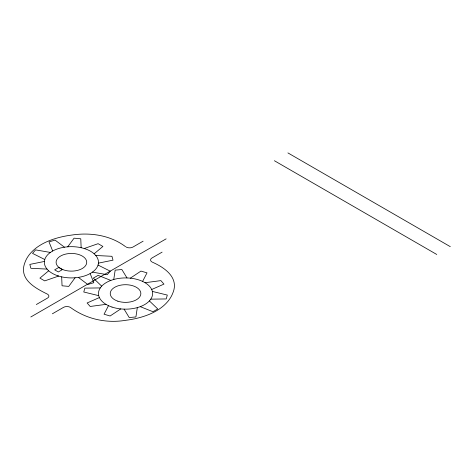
<?xml version="1.0" encoding="UTF-8"?>
<svg xmlns="http://www.w3.org/2000/svg" width="474" height="474" viewBox="0 0 474 474"><rect width="100%" height="100%" fill="white"/><g stroke="black" fill="none" stroke-linecap="round" stroke-linejoin="round"><path stroke-width="0.71" d="M113.76 279.47L115.158 270.139L121.865 269.522L126.991 277.936M137.318 307.608L135.919 316.94L129.212 317.556L124.087 309.143M108.481 305.671L104.061 314.215L110.11 315.992L120.746 308.918M142.597 281.408L147.017 272.864L140.968 271.087L130.332 278.161M67.741 246.806L74.068 238.179L80.776 238.795L81.143 247.706M75.082 277.77L68.754 286.397L62.047 285.786L61.679 276.869M48.698 270.784L39.917 278.12L44.716 280.892L58.622 276.058M94.125 253.797L102.905 246.456L98.106 243.683L84.2 248.518M143.107 241.183L132.951 247.049A4.781 2.761 0 0 1 126.155 247.031L126.114 247.007M36.326 304.533L47.495 298.081A4.781 2.761 0 0 0 47.501 294.182C35.135 288.062 18.178 279.168 25.045 262.205A64.737 37.375 0 0 1 29.755 254.111C36.717 245.68 47.033 240.922 57.342 237.972A65.566 37.855 0 0 1 71.562 235.086C90.238 232.236 110.241 235.11 125.539 246.664M30.816 316.976L166.131 238.855M52.371 313.794L63.54 307.348A4.781 2.761 0 0 1 70.3 307.342C86.132 319.032 106.17 323.564 125.687 320.306A64.737 37.375 0 0 0 139.7 317.586C150.116 314.73 160.502 310.014 167.654 301.66A65.566 37.855 0 0 0 172.654 293.453C179.605 277.853 164.709 267.614 152.48 262.223M162.096 252.144L151.941 258.01A4.781 2.761 0 0 0 151.97 261.932L152.012 261.956M99.386 297.565L87.109 302.975L90.196 306.471L106.004 304.355M151.686 289.513L163.963 284.104L160.882 280.608L145.074 282.723M44.384 261.452L29.815 264.409L30.875 268.284L47.045 269.09M98.438 263.129L113.008 260.167L111.947 256.298L95.778 255.492M100.287 287.919L84.84 288.133L83.78 292.008L98.722 295.658M150.791 299.159L166.232 298.946L167.298 295.071L152.35 291.421M50.398 252.441L35.597 249.887L32.516 253.383L44.775 259.521M92.424 272.135L107.225 274.689L110.306 271.199L98.047 265.055M110.827 280.424L98.118 275.358L93.313 278.125L101.691 286.154M140.251 306.654L152.96 311.72L157.759 308.953L149.387 300.925M287.919 152.912L450.3 246.664M274.387 160.727L436.767 254.479M64.44 247.191L55.067 240.105L49.012 241.882L52.679 251.013M78.382 277.385L87.755 284.477L93.811 282.694L90.143 273.569M58.817 267.437L54.658 269.842L58.326 271.963L62.491 269.558L58.817 267.437M112.006 307.069A27.065 15.624 0 0 0 152.604 293.536A27.065 15.624 0 0 0 112.006 280.01A27.065 15.624 0 0 0 112.006 307.069M117.884 301.191A15.31 8.84 0 0 0 140.849 293.536A15.31 8.84 0 0 0 117.884 285.887A15.31 8.84 0 0 0 117.884 301.191M57.881 275.821A27.065 15.624 0 0 0 98.474 262.288A27.065 15.624 0 0 0 57.881 248.755A27.065 15.624 0 0 0 57.881 275.821M62.829 269.611A15.31 8.84 0 0 0 86.683 262.922A15.31 8.84 0 0 0 64.719 254.337A15.31 8.84 0 0 0 62.829 269.611"/></g></svg>
